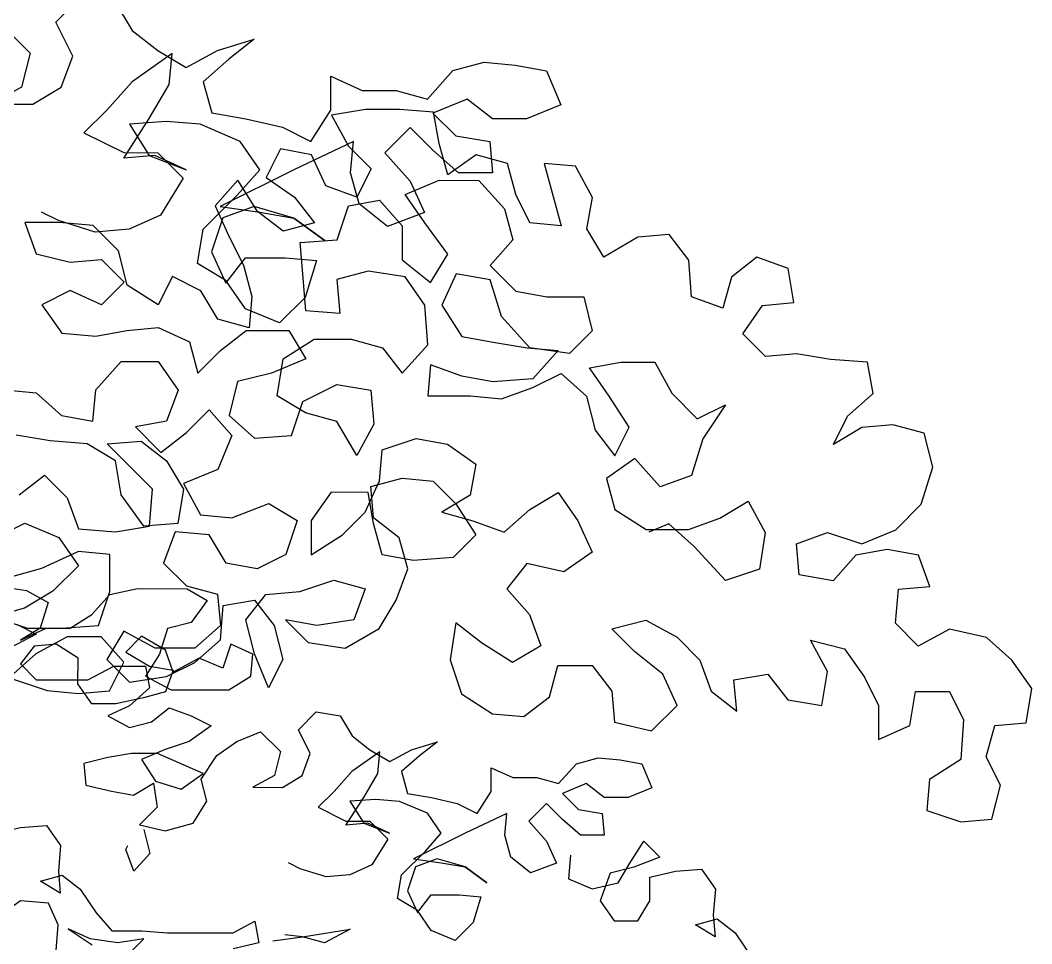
# Model space of a CAD drawing. Header units: millimetres. Extents: x -249630 to 95394, y -188036 to 109963.
# Drawn here: x -72269.6 to -71810.7, y 97832.7 to 98251.8 of the extents above; entities that cross this region are included whole.
import ezdxf

# ---------------------------------------------------------------- set-up
doc = ezdxf.new("R2010")
doc.units = ezdxf.units.MM
doc.layers.add('AHojas', color=86, linetype='Continuous')

# ---------------------------------------------------------------- blocks, each defined once
blk = doc.blocks.new('Arbol_01')
at = {"layer": 'AHojas'}
for p, q in [((0.27213, 2.7926), (0.28552, 2.79053)), ((0.28552, 2.79053), (0.29684, 2.78434)), ((0.32876, 2.78843), (0.34318, 2.79151)), ((0.34318, 2.79151), (0.36892, 2.79148)), ((0.36892, 2.79148), (0.37921, 2.7853)), ((0.31948, 2.77814), (0.32876, 2.78843)), ((0.29684, 2.78434), (0.29271, 2.77096)), ((0.37921, 2.7853), (0.37096, 2.77398)), ((0.30815, 2.77095), (0.31948, 2.77814)), ((0.28035, 2.77303), (0.29064, 2.76787)), ((0.37096, 2.77398), (0.3586, 2.7709)), ((0.2824, 2.76479), (0.29579, 2.77096)), ((0.29271, 2.77096), (0.2824, 2.76479)), ((0.29579, 2.77096), (0.30815, 2.77095)), ((0.3586, 2.7709), (0.35447, 2.75752)), ((0.29064, 2.76787), (0.26901, 2.75657)), ((0.34522, 2.76679), (0.33697, 2.75856)), ((0.35756, 2.75958), (0.34522, 2.76679)), ((0.28961, 2.7617), (0.28239, 2.75244)), ((0.30094, 2.76272), (0.28961, 2.7617)), ((0.31226, 2.7555), (0.30094, 2.76272)), ((0.39155, 2.76263), (0.38742, 2.75028)), ((0.40287, 2.75747), (0.39155, 2.76263)), ((0.33697, 2.75856), (0.34932, 2.75135)), ((0.35447, 2.75752), (0.34726, 2.7462)), ((0.36167, 2.74824), (0.35756, 2.75958)), ((0.40183, 2.74615), (0.40287, 2.75747)), ((0.31224, 2.74211), (0.31226, 2.7555)), ((0.37507, 2.75544), (0.36167, 2.74824)), ((0.38742, 2.75028), (0.37507, 2.75544)), ((0.28239, 2.75244), (0.29062, 2.74419)), ((0.31739, 2.74417), (0.33079, 2.75136)), ((0.33079, 2.75136), (0.34726, 2.75135)), ((0.34726, 2.75135), (0.34931, 2.74002)), ((0.34932, 2.75135), (0.36167, 2.74927)), ((0.34726, 2.7462), (0.36063, 2.73898)), ((0.36167, 2.74927), (0.35754, 2.73795)), ((0.3905, 2.73895), (0.40183, 2.74615)), ((0.29062, 2.74419), (0.31739, 2.74417)), ((0.31944, 2.73181), (0.31224, 2.74211)), ((0.34931, 2.74002), (0.339, 2.73076)), ((0.36063, 2.73898), (0.3905, 2.73895)), ((0.34622, 2.73487), (0.3318, 2.7318)), ((0.35754, 2.73795), (0.34622, 2.73487)), ((0.3318, 2.7318), (0.31944, 2.73181)), ((0.339, 2.73076), (0.32767, 2.72562)), ((0.35032, 2.72251), (0.3596, 2.72971)), ((0.3596, 2.72971), (0.37092, 2.72558)), ((0.42652, 2.71832), (0.43579, 2.72758)), ((0.43579, 2.72758), (0.44815, 2.72551)), ((0.32767, 2.72562), (0.33899, 2.71943)), ((0.37092, 2.72558), (0.38121, 2.72043)), ((0.44815, 2.72551), (0.45431, 2.71521)), ((0.33899, 2.71943), (0.35032, 2.72251)), ((0.38121, 2.72043), (0.36988, 2.7122)), ((0.39459, 2.71218), (0.40695, 2.71731)), ((0.40695, 2.71731), (0.41724, 2.70701)), ((0.43268, 2.70596), (0.42652, 2.71832)), ((0.45431, 2.71521), (0.46357, 2.70799)), ((0.36988, 2.7122), (0.35752, 2.70809)), ((0.38429, 2.70498), (0.39459, 2.71218)), ((0.4852, 2.70797), (0.49859, 2.71208)), ((0.49859, 2.71208), (0.48931, 2.70488)), ((0.34001, 2.70605), (0.32765, 2.704)), ((0.3534, 2.70604), (0.34001, 2.70605)), ((0.35752, 2.70809), (0.34516, 2.70295)), ((0.37707, 2.69572), (0.3534, 2.70604)), ((0.41724, 2.70701), (0.41414, 2.69465)), ((0.42855, 2.69464), (0.43268, 2.70596)), ((0.46872, 2.70696), (0.4543, 2.69668)), ((0.46357, 2.70799), (0.47387, 2.70181)), ((0.46768, 2.69563), (0.46872, 2.70696)), ((0.47387, 2.70181), (0.4852, 2.70797)), ((0.32765, 2.704), (0.31529, 2.70092)), ((0.34516, 2.70295), (0.35235, 2.69162)), ((0.37604, 2.69263), (0.38429, 2.70498)), ((0.48931, 2.70488), (0.48004, 2.69665)), ((0.57065, 2.70069), (0.58198, 2.70377)), ((0.58198, 2.70377), (0.59331, 2.70273)), ((0.59331, 2.70273), (0.60463, 2.70066)), ((0.31529, 2.70092), (0.31631, 2.68959)), ((0.52637, 2.68631), (0.52638, 2.69867)), ((0.52638, 2.69867), (0.5377, 2.69351)), ((0.56138, 2.6904), (0.57065, 2.70069)), ((0.60463, 2.70066), (0.60977, 2.6883)), ((0.36574, 2.68749), (0.37707, 2.69572)), ((0.41414, 2.69465), (0.40281, 2.68849)), ((0.41825, 2.68847), (0.42855, 2.69464)), ((0.4543, 2.69668), (0.44502, 2.68639)), ((0.46046, 2.68328), (0.46768, 2.69563)), ((0.48004, 2.69665), (0.48312, 2.68532)), ((0.35235, 2.69162), (0.36574, 2.68749)), ((0.37912, 2.6813), (0.37604, 2.69263)), ((0.5377, 2.69351), (0.55005, 2.6935)), ((0.55005, 2.6935), (0.56138, 2.6904)), ((0.31631, 2.68959), (0.3297, 2.68649)), ((0.34102, 2.68442), (0.35132, 2.69059)), ((0.35132, 2.69059), (0.35337, 2.67823)), ((0.40281, 2.68849), (0.41825, 2.68847)), ((0.57579, 2.69039), (0.56343, 2.68525)), ((0.58505, 2.68317), (0.57579, 2.69039)), ((0.60977, 2.6883), (0.59741, 2.68316)), ((0.3297, 2.68649), (0.34102, 2.68442)), ((0.44502, 2.68639), (0.43678, 2.67816)), ((0.48312, 2.68532), (0.49547, 2.68325)), ((0.51915, 2.67499), (0.52637, 2.68631)), ((0.56343, 2.68525), (0.57166, 2.677)), ((0.3719, 2.66998), (0.37912, 2.6813)), ((0.45118, 2.66888), (0.46046, 2.68328)), ((0.46664, 2.68225), (0.45325, 2.68123)), ((0.45325, 2.68123), (0.46045, 2.6699)), ((0.479, 2.68121), (0.46664, 2.68225)), ((0.49341, 2.67502), (0.479, 2.68121)), ((0.49547, 2.68325), (0.50885, 2.68015)), ((0.50885, 2.68015), (0.51915, 2.67499)), ((0.55519, 2.68011), (0.54591, 2.67085)), ((0.56342, 2.67186), (0.55519, 2.68011)), ((0.59741, 2.68316), (0.58505, 2.68317)), ((0.35337, 2.67823), (0.3441, 2.66898)), ((0.43678, 2.67816), (0.45118, 2.67094)), ((0.57166, 2.677), (0.58402, 2.67493)), ((0.5006, 2.66471), (0.49341, 2.67502)), ((0.53459, 2.67498), (0.51296, 2.6647)), ((0.53355, 2.66365), (0.53459, 2.67498)), ((0.58402, 2.67493), (0.58504, 2.66361)), ((0.3441, 2.66898), (0.35748, 2.66587)), ((0.35748, 2.66587), (0.3719, 2.66998)), ((0.45118, 2.67094), (0.46354, 2.67093)), ((0.46251, 2.6699), (0.45118, 2.66888)), ((0.46045, 2.6699), (0.47383, 2.66474)), ((0.47383, 2.66474), (0.46251, 2.6699)), ((0.46354, 2.67093), (0.4728, 2.66165)), ((0.54591, 2.67085), (0.55517, 2.66054)), ((0.57268, 2.66362), (0.56342, 2.67186)), ((0.26913, 2.66457), (0.28251, 2.66764)), ((0.28251, 2.66764), (0.2959, 2.66866)), ((0.2959, 2.66866), (0.3031, 2.65836)), ((0.34635, 2.66655), (0.34943, 2.6542)), ((0.4728, 2.66165), (0.46455, 2.64827)), ((0.51296, 2.6647), (0.48618, 2.65134)), ((0.49236, 2.65545), (0.5006, 2.66471)), ((0.53663, 2.65232), (0.53355, 2.66365)), ((0.58504, 2.66361), (0.57268, 2.66362)), ((0.3031, 2.65836), (0.30206, 2.64497)), ((0.33708, 2.65627), (0.33811, 2.65832)), ((0.55517, 2.66054), (0.56031, 2.64921)), ((0.59841, 2.64918), (0.60563, 2.6605)), ((0.60563, 2.6605), (0.61386, 2.65225)), ((0.34119, 2.64494), (0.33708, 2.65627)), ((0.34943, 2.6542), (0.34119, 2.64494)), ((0.47999, 2.64311), (0.49236, 2.65545)), ((0.48618, 2.65134), (0.50059, 2.64927)), ((0.49853, 2.65133), (0.4872, 2.64722)), ((0.51294, 2.6472), (0.49853, 2.65133)), ((0.54692, 2.64408), (0.53663, 2.65232)), ((0.56752, 2.65333), (0.56648, 2.64097)), ((0.61386, 2.65225), (0.60047, 2.64712)), ((0.42748, 2.64625), (0.4213, 2.64934)), ((0.46455, 2.64827), (0.45322, 2.64313)), ((0.4872, 2.64722), (0.48307, 2.63487)), ((0.50059, 2.64927), (0.51294, 2.6472)), ((0.52426, 2.63895), (0.51294, 2.6472)), ((0.51294, 2.6472), (0.52426, 2.63895)), ((0.56031, 2.64921), (0.54692, 2.64408)), ((0.60047, 2.64712), (0.58811, 2.64404)), ((0.59222, 2.63889), (0.59841, 2.64918)), ((0.30206, 2.64497), (0.30308, 2.63364)), ((0.44086, 2.64212), (0.42748, 2.64625)), ((0.45322, 2.64313), (0.44086, 2.64212)), ((0.47792, 2.63075), (0.47999, 2.64311)), ((0.58811, 2.64404), (0.58295, 2.62963)), ((0.6087, 2.64196), (0.62209, 2.64504)), ((0.62209, 2.64504), (0.63547, 2.64606)), ((0.63547, 2.64606), (0.64267, 2.63575)), ((0.29279, 2.63983), (0.30412, 2.64291)), ((0.30308, 2.63364), (0.29279, 2.63983)), ((0.30412, 2.64291), (0.31338, 2.63569)), ((0.56648, 2.64097), (0.57883, 2.63581)), ((0.60869, 2.62961), (0.6087, 2.64196)), ((0.57883, 2.63581), (0.59222, 2.63889)), ((0.64267, 2.63575), (0.64163, 2.62237)), ((0.31338, 2.63569), (0.3216, 2.62333)), ((0.48307, 2.63487), (0.48821, 2.62354)), ((0.48821, 2.62354), (0.49543, 2.6328)), ((0.49543, 2.6328), (0.50984, 2.63279)), ((0.50984, 2.63279), (0.52117, 2.63175)), ((0.28248, 2.62954), (0.26909, 2.62029)), ((0.29689, 2.6285), (0.28248, 2.62954)), ((0.30203, 2.61717), (0.29689, 2.6285)), ((0.48821, 2.62457), (0.47792, 2.63075)), ((0.52117, 2.63175), (0.51704, 2.61836)), ((0.58295, 2.62963), (0.59014, 2.61933)), ((0.6025, 2.61931), (0.60869, 2.62961)), ((0.3216, 2.62333), (0.32983, 2.61406)), ((0.49541, 2.61426), (0.48821, 2.62457)), ((0.64163, 2.62237), (0.64265, 2.61104)), ((0.39264, 2.61297), (0.40397, 2.61914)), ((0.40397, 2.61914), (0.40602, 2.60781)), ((0.51704, 2.61836), (0.50776, 2.6091)), ((0.59014, 2.61933), (0.6025, 2.61931)), ((0.63236, 2.61723), (0.64369, 2.62031)), ((0.64369, 2.62031), (0.65295, 2.61309)), ((0.30099, 2.60379), (0.30203, 2.61717)), ((0.30718, 2.61511), (0.31953, 2.60686)), ((0.3185, 2.60995), (0.30718, 2.61511)), ((0.32983, 2.61406), (0.34528, 2.61404)), ((0.34528, 2.61404), (0.35866, 2.613)), ((0.42868, 2.61088), (0.45339, 2.61497)), ((0.45339, 2.61497), (0.44, 2.60778)), ((0.50776, 2.6091), (0.49541, 2.61426)), ((0.64265, 2.61104), (0.63236, 2.61723)), ((0.35866, 2.613), (0.39264, 2.61297)), ((0.41323, 2.60883), (0.42868, 2.61088)), ((0.42868, 2.61088), (0.41941, 2.61191)), ((0.44, 2.60778), (0.42868, 2.61088)), ((0.65295, 2.61309), (0.66117, 2.60073)), ((0.33291, 2.60787), (0.3185, 2.60995)), ((0.3463, 2.60992), (0.33291, 2.60787)), ((0.33806, 2.60169), (0.3463, 2.60992)), ((0.40602, 2.60781), (0.39263, 2.60473)), ((0.75448, 2.1597), (0.76376, 2.16896)), ((0.77611, 2.16689), (0.78228, 2.15659)), ((0.73492, 2.15869), (0.74521, 2.14838)), ((0.76065, 2.14734), (0.75448, 2.1597)), ((0.78228, 2.15659), (0.79154, 2.14937)), ((0.81317, 2.14935), (0.82656, 2.15346)), ((0.82656, 2.15346), (0.81728, 2.14626)), ((0.74521, 2.14838), (0.74211, 2.13603)), ((0.79669, 2.14834), (0.78226, 2.13805)), ((0.79154, 2.14937), (0.80183, 2.14318)), ((0.79565, 2.13701), (0.79669, 2.14834)), ((0.80183, 2.14318), (0.81317, 2.14935)), ((0.75652, 2.13602), (0.76065, 2.14734)), ((0.81728, 2.14626), (0.80801, 2.13803)), ((0.89862, 2.14207), (0.90995, 2.14514)), ((0.90995, 2.14514), (0.92128, 2.1441)), ((0.92128, 2.1441), (0.9326, 2.14203)), ((0.88935, 2.13178), (0.89862, 2.14207)), ((0.9326, 2.14203), (0.93774, 2.12967)), ((0.78226, 2.13805), (0.77299, 2.12776)), ((0.78843, 2.12466), (0.79565, 2.13701)), ((0.80801, 2.13803), (0.81109, 2.1267)), ((0.85433, 2.12769), (0.85434, 2.14005)), ((0.85434, 2.14005), (0.86567, 2.13489)), ((0.74211, 2.13603), (0.73077, 2.12986)), ((0.74622, 2.12985), (0.75652, 2.13602)), ((0.86567, 2.13489), (0.87802, 2.13488)), ((0.87802, 2.13488), (0.88935, 2.13178)), ((0.73077, 2.12986), (0.74622, 2.12985)), ((0.90376, 2.13176), (0.8914, 2.12663)), ((0.91302, 2.12455), (0.90376, 2.13176)), ((0.93774, 2.12967), (0.92538, 2.12454)), ((0.77299, 2.12776), (0.76474, 2.11953)), ((0.81109, 2.1267), (0.82344, 2.12463)), ((0.84711, 2.11637), (0.85433, 2.12769)), ((0.86692, 2.12802), (0.85456, 2.12597)), ((0.85456, 2.12597), (0.86073, 2.11464)), ((0.87927, 2.12801), (0.86692, 2.12802)), ((0.89163, 2.12697), (0.87927, 2.12801)), ((0.8914, 2.12663), (0.89963, 2.11838)), ((0.89368, 2.11564), (0.89163, 2.12697)), ((0.77915, 2.11025), (0.78843, 2.12466)), ((0.79461, 2.12363), (0.78122, 2.12261)), ((0.78122, 2.12261), (0.78842, 2.11128)), ((0.80696, 2.12259), (0.79461, 2.12363)), ((0.82137, 2.11639), (0.80696, 2.12259)), ((0.82344, 2.12463), (0.83682, 2.12153)), ((0.92538, 2.12454), (0.91302, 2.12455)), ((0.76474, 2.11953), (0.77915, 2.11231)), ((0.83682, 2.12153), (0.84711, 2.11637)), ((0.88316, 2.12149), (0.87388, 2.11223)), ((0.89139, 2.11324), (0.88316, 2.12149)), ((0.89963, 2.11838), (0.91198, 2.11631)), ((0.82857, 2.10609), (0.82137, 2.11639)), ((0.86256, 2.11636), (0.84093, 2.10608)), ((0.86073, 2.11464), (0.86896, 2.1064)), ((0.86152, 2.10503), (0.86256, 2.11636)), ((0.89676, 2.10431), (0.89368, 2.11564)), ((0.91198, 2.11631), (0.913, 2.10498)), ((0.77915, 2.11231), (0.79151, 2.1123)), ((0.79048, 2.11127), (0.77915, 2.11025)), ((0.78842, 2.11128), (0.8018, 2.10612)), ((0.8018, 2.10612), (0.79048, 2.11127)), ((0.79151, 2.1123), (0.80077, 2.10303)), ((0.83601, 2.11364), (0.83086, 2.10334)), ((0.84734, 2.11157), (0.83601, 2.11364)), ((0.85248, 2.10023), (0.84734, 2.11157)), ((0.87388, 2.11223), (0.88314, 2.10192)), ((0.90065, 2.10499), (0.89139, 2.11324)), ((0.90706, 2.11151), (0.89676, 2.10431)), ((0.91838, 2.10841), (0.90706, 2.11151)), ((0.92146, 2.09708), (0.91838, 2.10841)), ((0.93177, 2.1084), (0.93793, 2.08574)), ((0.9431, 2.10736), (0.93177, 2.1084)), ((0.94926, 2.09603), (0.9431, 2.10736)), ((0.84093, 2.10608), (0.81414, 2.09272)), ((0.82033, 2.09683), (0.82857, 2.10609)), ((0.8646, 2.0937), (0.86152, 2.10503)), ((0.86896, 2.1064), (0.8638, 2.09611)), ((0.913, 2.10498), (0.90065, 2.10499)), ((0.80077, 2.10303), (0.79252, 2.08965)), ((0.82056, 2.10232), (0.81231, 2.09306)), ((0.82776, 2.09099), (0.82056, 2.10232)), ((0.83086, 2.10334), (0.84115, 2.09613)), ((0.8638, 2.09611), (0.85248, 2.10023)), ((0.88131, 2.09712), (0.89367, 2.10226)), ((0.88314, 2.10192), (0.88828, 2.09059)), ((0.89367, 2.10226), (0.90808, 2.10224)), ((0.90808, 2.10224), (0.91734, 2.09194)), ((0.80796, 2.08449), (0.82033, 2.09683)), ((0.84115, 2.09613), (0.84835, 2.08685)), ((0.8885, 2.08682), (0.88131, 2.09712)), ((0.9266, 2.08678), (0.92146, 2.09708)), ((0.81231, 2.09306), (0.81745, 2.08173)), ((0.81414, 2.09272), (0.82856, 2.09065)), ((0.8265, 2.09271), (0.81517, 2.0886)), ((0.84091, 2.08857), (0.8265, 2.09271)), ((0.85658, 2.08067), (0.86071, 2.09302)), ((0.86071, 2.09302), (0.87204, 2.09507)), ((0.87489, 2.08545), (0.8646, 2.0937)), ((0.87204, 2.09507), (0.88027, 2.08579)), ((0.94719, 2.0847), (0.94926, 2.09603)), ((0.75545, 2.08762), (0.74927, 2.09072)), ((0.79252, 2.08965), (0.78119, 2.08451)), ((0.83702, 2.08377), (0.82776, 2.09099)), ((0.82856, 2.09065), (0.84091, 2.08857)), ((0.88828, 2.09059), (0.87489, 2.08545)), ((0.91734, 2.09194), (0.92042, 2.08061)), ((0.74332, 2.08695), (0.74743, 2.07562)), ((0.75568, 2.08694), (0.74332, 2.08695)), ((0.76883, 2.08349), (0.75545, 2.08762)), ((0.76803, 2.0859), (0.75568, 2.08694)), ((0.77729, 2.07662), (0.76803, 2.0859)), ((0.81517, 2.0886), (0.81104, 2.07625)), ((0.84835, 2.08685), (0.83702, 2.08377)), ((0.85223, 2.08033), (0.84091, 2.08857)), ((0.84091, 2.08857), (0.85223, 2.08033)), ((0.88027, 2.08579), (0.88025, 2.07344)), ((0.89673, 2.07548), (0.8885, 2.08682)), ((0.93793, 2.08574), (0.9266, 2.08678)), ((0.78119, 2.08451), (0.76883, 2.08349)), ((0.80589, 2.07213), (0.80796, 2.08449)), ((0.81745, 2.08173), (0.82259, 2.07143)), ((0.95336, 2.0744), (0.94719, 2.0847)), ((0.96573, 2.0816), (0.95336, 2.0744)), ((0.97705, 2.08262), (0.96573, 2.0816)), ((0.98425, 2.07334), (0.97705, 2.08262)), ((0.84319, 2.07965), (0.85658, 2.08067)), ((0.84421, 2.06832), (0.84319, 2.07965)), ((0.92042, 2.08061), (0.91217, 2.07135)), ((0.74743, 2.07562), (0.75978, 2.07252)), ((0.78037, 2.06426), (0.77729, 2.07662)), ((0.81104, 2.07625), (0.81618, 2.06491)), ((0.81618, 2.06491), (0.82339, 2.07418)), ((0.82339, 2.07418), (0.83781, 2.07416)), ((0.83781, 2.07416), (0.84913, 2.07312)), ((0.89054, 2.06519), (0.89673, 2.07548)), ((1.00896, 2.07435), (0.99969, 2.06715)), ((1.02029, 2.07022), (1.00896, 2.07435)), ((0.75978, 2.07252), (0.77111, 2.07354)), ((0.77111, 2.07354), (0.77934, 2.06529)), ((0.81618, 2.06594), (0.80589, 2.07213)), ((0.82259, 2.07143), (0.82567, 2.0601)), ((0.84913, 2.07312), (0.845, 2.05974)), ((0.88025, 2.07344), (0.89054, 2.06519)), ((0.91217, 2.07135), (0.92143, 2.06207)), ((0.98527, 2.05996), (0.98425, 2.07334)), ((0.79684, 2.06734), (0.79169, 2.05704)), ((0.80714, 2.06218), (0.79684, 2.06734)), ((0.84523, 2.05494), (0.84421, 2.06832)), ((0.86789, 2.06933), (0.85656, 2.06625)), ((0.88128, 2.06726), (0.86789, 2.06933)), ((0.88848, 2.05695), (0.88128, 2.06726)), ((0.89981, 2.06827), (0.89465, 2.05695)), ((0.91217, 2.0662), (0.89981, 2.06827)), ((0.99969, 2.06715), (0.99659, 2.05583)), ((1.02234, 2.05786), (1.02029, 2.07022)), ((0.77934, 2.06529), (0.77109, 2.05706)), ((0.79169, 2.05704), (0.78037, 2.06426)), ((0.82338, 2.05564), (0.81618, 2.06594)), ((0.85656, 2.06625), (0.85758, 2.05389)), ((0.91627, 2.05281), (0.91217, 2.0662)), ((0.75977, 2.06222), (0.74947, 2.05708)), ((0.77109, 2.05706), (0.75977, 2.06222)), ((0.81331, 2.05188), (0.80714, 2.06218)), ((0.82567, 2.0601), (0.82463, 2.04878)), ((0.845, 2.05974), (0.83573, 2.05048)), ((0.92143, 2.06207), (0.93276, 2.06)), ((0.93276, 2.06), (0.94614, 2.05999)), ((0.94614, 2.05999), (0.94922, 2.04763)), ((0.99659, 2.05583), (0.98527, 2.05996)), ((0.74947, 2.05708), (0.75667, 2.04678)), ((0.88949, 2.04254), (0.88848, 2.05695)), ((0.89465, 2.05695), (0.90185, 2.04562)), ((1.00379, 2.04655), (1.01101, 2.05684)), ((1.01101, 2.05684), (1.02234, 2.05786)), ((0.83573, 2.05048), (0.82338, 2.05564)), ((0.85758, 2.05389), (0.84523, 2.05494)), ((0.92656, 2.04147), (0.91627, 2.05281)), ((0.78035, 2.04779), (0.79168, 2.04881)), ((0.79168, 2.04881), (0.803, 2.04365)), ((0.82463, 2.04878), (0.81331, 2.05188)), ((0.75667, 2.04678), (0.76902, 2.04574)), ((0.76902, 2.04574), (0.78035, 2.04779)), ((0.81432, 2.04055), (0.8236, 2.04775)), ((0.8236, 2.04775), (0.83904, 2.04773)), ((0.83904, 2.04773), (0.84521, 2.03743)), ((0.90185, 2.04562), (0.91318, 2.04355)), ((0.94922, 2.04763), (0.94097, 2.0394)), ((1.01202, 2.03831), (1.00379, 2.04655)), ((0.803, 2.04365), (0.80608, 2.03232)), ((0.83697, 2.03744), (0.84831, 2.04464)), ((0.84831, 2.04464), (0.86169, 2.04462)), ((0.86169, 2.04462), (0.87302, 2.04152)), ((0.87302, 2.04152), (0.88022, 2.03225)), ((0.88022, 2.03225), (0.88949, 2.04254)), ((0.91318, 2.04355), (0.92553, 2.04148)), ((0.92553, 2.04148), (0.93686, 2.04044)), ((0.94097, 2.0394), (0.92656, 2.04147)), ((0.80608, 2.03232), (0.81432, 2.04055)), ((0.84521, 2.03743), (0.83285, 2.03229)), ((0.8349, 2.02405), (0.83697, 2.03744)), ((0.93686, 2.04044), (0.92758, 2.03015)), ((1.02335, 2.03933), (1.01202, 2.03831)), ((1.0357, 2.03726), (1.02335, 2.03933)), ((0.76901, 2.02617), (0.77828, 2.03646)), ((0.77828, 2.03646), (0.79167, 2.03645)), ((0.79167, 2.03645), (0.79887, 2.02615)), ((0.89052, 2.03533), (0.88948, 2.024)), ((0.90184, 2.0312), (0.89052, 2.03533)), ((0.94818, 2.03425), (0.95951, 2.0363)), ((0.95538, 2.02394), (0.94818, 2.03425)), ((0.95951, 2.0363), (0.97186, 2.03629)), ((0.97186, 2.03629), (0.97803, 2.02495)), ((1.04909, 2.03621), (1.0357, 2.03726)), ((1.05114, 2.02489), (1.04909, 2.03621)), ((0.83285, 2.03229), (0.82049, 2.02922)), ((0.91316, 2.02913), (0.90184, 2.0312)), ((0.92758, 2.03015), (0.91316, 2.02913)), ((0.92758, 2.02706), (0.93788, 2.0322)), ((0.93788, 2.0322), (0.94714, 2.02395)), ((0.82049, 2.02922), (0.81739, 2.01686)), ((0.84417, 2.02199), (0.85653, 2.02815)), ((0.85653, 2.02815), (0.86888, 2.02608)), ((0.91625, 2.02295), (0.92758, 2.02706)), ((0.73606, 2.0262), (0.74738, 2.02516)), ((0.74738, 2.02516), (0.75664, 2.01692)), ((0.76797, 2.01485), (0.76901, 2.02617)), ((0.79887, 2.02615), (0.79474, 2.01482)), ((0.84519, 2.01787), (0.8349, 2.02405)), ((0.86888, 2.02608), (0.8699, 2.01373)), ((0.88948, 2.024), (0.90492, 2.02399)), ((0.90492, 2.02399), (0.91625, 2.02295)), ((0.94714, 2.02395), (0.95022, 2.01159)), ((0.96257, 2.01261), (0.95538, 2.02394)), ((0.97803, 2.02495), (0.98729, 2.01568)), ((1.04186, 2.01666), (1.05114, 2.02489)), ((0.84004, 2.00963), (0.84417, 2.02199)), ((0.98729, 2.01568), (0.99759, 2.02082)), ((0.99759, 2.02082), (0.98934, 2.00847)), ((0.75664, 2.01692), (0.76797, 2.01485)), ((0.80194, 2.0107), (0.81019, 2.01893)), ((0.81019, 2.01893), (0.81841, 2.00965)), ((0.81739, 2.01686), (0.82665, 2.00862)), ((0.85652, 2.01477), (0.84519, 2.01787)), ((1.0367, 2.00636), (1.04186, 2.01666)), ((0.79474, 2.01482), (0.78341, 2.01277)), ((0.78341, 2.01277), (0.79267, 2.0035)), ((0.86371, 2.0024), (0.85652, 2.01477)), ((0.8699, 2.01373), (0.86371, 2.0024)), ((0.95742, 2.00232), (0.96257, 2.01261)), ((1.04701, 2.01253), (1.0367, 2.00636)), ((1.05833, 2.01355), (1.04701, 2.01253)), ((1.06966, 2.01045), (1.05833, 2.01355)), ((0.75251, 2.00765), (0.74016, 2.00973)), ((0.79267, 2.0035), (0.80194, 2.0107)), ((0.81841, 2.00965), (0.81326, 1.9973)), ((0.82665, 2.00862), (0.84004, 2.00963)), ((0.87298, 2.00446), (0.88534, 2.00856)), ((0.88534, 2.00856), (0.89667, 2.00649)), ((0.95022, 2.01159), (0.95742, 2.00232)), ((0.98934, 2.00847), (0.98521, 1.99509)), ((1.07274, 1.99809), (1.06966, 2.01045)), ((0.7659, 2.00661), (0.75251, 2.00765)), ((0.77619, 2.00043), (0.7659, 2.00661)), ((0.77311, 2.00661), (0.78546, 2.00762)), ((0.78957, 1.99012), (0.77311, 2.00661)), ((0.78546, 2.00762), (0.79472, 2.00041)), ((0.87194, 1.99313), (0.87298, 2.00446)), ((0.89667, 2.00649), (0.90696, 1.99928)), ((0.96462, 2.00128), (0.95432, 1.99408)), ((0.97388, 1.99098), (0.96462, 2.00128)), ((0.77824, 1.98807), (0.77619, 2.00043)), ((0.79472, 2.00041), (0.80089, 1.99011)), ((0.81326, 1.9973), (0.80089, 1.99217)), ((0.90696, 1.99928), (0.90489, 1.98795)), ((1.0686, 1.98471), (1.07274, 1.99809)), ((0.74117, 1.9881), (0.75044, 1.9953)), ((0.75044, 1.9953), (0.75867, 1.98706)), ((0.86885, 1.99107), (0.88018, 1.99415)), ((0.88018, 1.99415), (0.89151, 1.99311)), ((0.95432, 1.99408), (0.9574, 1.98275)), ((0.98521, 1.99509), (0.97388, 1.99098)), ((0.78852, 1.97673), (0.78957, 1.99012)), ((0.80089, 1.99011), (0.79882, 1.97775)), ((0.80089, 1.99217), (0.80706, 1.98083)), ((0.86678, 1.98181), (0.87194, 1.99313)), ((0.86987, 1.97975), (0.86885, 1.99107)), ((0.89151, 1.99311), (0.89974, 1.98487)), ((0.75867, 1.98706), (0.76278, 1.97573)), ((0.78646, 1.97673), (0.77824, 1.98807)), ((0.85443, 1.98903), (0.84722, 1.97874)), ((0.86782, 1.98901), (0.85443, 1.98903)), ((0.86987, 1.97769), (0.86782, 1.98901)), ((0.90489, 1.98795), (0.89459, 1.98178)), ((0.92651, 1.98278), (0.93681, 1.98895)), ((0.93681, 1.98895), (0.94401, 1.97865)), ((0.81839, 1.97979), (0.83178, 1.98493)), ((0.83178, 1.98493), (0.84207, 1.97874)), ((0.89974, 1.98487), (0.90693, 1.97353)), ((0.91723, 1.97455), (0.92651, 1.98278)), ((0.9574, 1.98275), (0.96872, 1.97554)), ((0.99549, 1.97963), (1.00579, 1.9858)), ((1.00579, 1.9858), (1.01196, 1.97447)), ((1.05933, 1.97545), (1.0686, 1.98471)), ((0.80706, 1.98083), (0.81839, 1.97979)), ((0.84207, 1.97874), (0.83794, 1.96639)), ((0.84722, 1.97874), (0.84721, 1.96638)), ((0.85854, 1.97358), (0.86678, 1.98181)), ((0.87913, 1.97253), (0.86987, 1.97975)), ((0.89459, 1.98178), (0.90591, 1.97868)), ((0.90591, 1.97868), (0.91723, 1.97455)), ((0.94401, 1.97865), (0.94915, 1.96732)), ((0.98416, 1.97552), (0.99549, 1.97963)), ((0.73292, 1.97266), (0.74322, 1.9778)), ((0.74322, 1.9778), (0.75557, 1.97264)), ((0.76278, 1.97573), (0.77617, 1.97468)), ((0.77617, 1.97468), (0.78852, 1.97673)), ((0.79882, 1.97775), (0.78646, 1.97673)), ((0.87295, 1.96636), (0.86987, 1.97769)), ((0.96872, 1.97554), (0.98416, 1.97552)), ((0.97696, 1.97759), (0.96975, 1.97451)), ((0.98622, 1.96934), (0.97696, 1.97759)), ((1.04697, 1.97032), (1.05933, 1.97545)), ((0.75557, 1.97264), (0.76277, 1.96234)), ((0.79779, 1.97466), (0.79366, 1.96334)), ((0.81014, 1.97362), (0.79779, 1.97466)), ((0.81631, 1.96332), (0.81014, 1.97362)), ((0.84721, 1.96638), (0.85854, 1.97358)), ((0.88221, 1.9612), (0.87913, 1.97253)), ((0.90693, 1.97353), (0.89869, 1.9653)), ((1.01196, 1.97447), (1.00989, 1.96108)), ((1.02329, 1.97034), (1.03462, 1.97445)), ((1.03462, 1.97445), (1.04697, 1.97032)), ((0.99753, 1.95698), (0.98622, 1.96934)), ((1.0243, 1.95901), (1.02329, 1.97034)), ((1.05623, 1.96825), (1.0449, 1.9662)), ((1.06756, 1.96618), (1.05623, 1.96825)), ((0.76277, 1.96749), (0.74938, 1.96132)), ((0.7741, 1.96645), (0.76277, 1.96749)), ((0.77409, 1.95306), (0.7741, 1.96645)), ((0.83794, 1.96639), (0.82764, 1.96125)), ((0.88427, 1.96429), (0.87295, 1.96636)), ((0.89869, 1.9653), (0.88427, 1.96429)), ((0.94915, 1.96732), (0.93884, 1.96012)), ((1.0449, 1.9662), (1.03666, 1.95694)), ((1.07167, 1.95485), (1.06756, 1.96618)), ((0.74938, 1.96132), (0.73805, 1.95824)), ((0.76277, 1.96234), (0.75349, 1.95308)), ((0.79366, 1.96334), (0.80189, 1.9551)), ((0.82764, 1.96125), (0.81631, 1.96332)), ((0.87808, 1.94988), (0.88221, 1.9612)), ((0.92546, 1.96322), (0.91824, 1.95396)), ((0.93884, 1.96012), (0.92546, 1.96322)), ((1.00989, 1.96108), (0.99753, 1.95698)), ((0.84308, 1.953), (0.85544, 1.95711)), ((0.85544, 1.95711), (0.86676, 1.95401)), ((1.03666, 1.95694), (1.0243, 1.95901)), ((0.75349, 1.95308), (0.74319, 1.94691)), ((0.76996, 1.94071), (0.77409, 1.95306)), ((0.80189, 1.9551), (0.81321, 1.952)), ((0.83072, 1.95198), (0.84308, 1.953)), ((0.86676, 1.95401), (0.86263, 1.94268)), ((0.91824, 1.95396), (0.92647, 1.94469)), ((1.0593, 1.94147), (1.06034, 1.95383)), ((1.06034, 1.95383), (1.07167, 1.95485)), ((0.81321, 1.952), (0.81423, 1.94067)), ((0.81527, 1.94788), (0.8266, 1.94992)), ((0.8235, 1.94272), (0.83072, 1.95198)), ((0.8266, 1.94992), (0.8338, 1.94065)), ((0.87189, 1.93959), (0.87808, 1.94988)), ((0.74319, 1.94691), (0.73186, 1.94383)), ((0.81423, 1.93552), (0.81527, 1.94788)), ((0.73186, 1.94383), (0.74421, 1.9397)), ((0.82658, 1.93036), (0.8235, 1.94272)), ((0.83792, 1.94271), (0.84615, 1.93446)), ((0.84924, 1.94064), (0.83792, 1.94271)), ((0.86263, 1.94268), (0.84924, 1.94064)), ((0.92647, 1.94469), (0.93058, 1.93335)), ((0.95633, 1.93951), (0.96869, 1.94259)), ((0.96869, 1.94259), (0.98001, 1.9364)), ((0.74421, 1.9397), (0.75657, 1.93969)), ((0.75657, 1.93969), (0.76996, 1.94071)), ((0.77922, 1.93864), (0.77303, 1.92835)), ((0.79054, 1.93245), (0.77922, 1.93864)), ((0.81423, 1.94067), (0.80496, 1.93244)), ((0.8338, 1.94065), (0.83687, 1.92829)), ((0.85953, 1.93239), (0.87189, 1.93959)), ((0.8997, 1.94162), (0.89763, 1.92824)), ((0.90896, 1.9344), (0.8997, 1.94162)), ((0.96456, 1.93126), (0.95633, 1.93951)), ((1.06753, 1.93323), (1.0593, 1.94147)), ((1.07886, 1.9394), (1.06753, 1.93323)), ((1.09224, 1.9363), (1.07886, 1.9394)), ((0.75863, 1.9366), (0.74729, 1.93043)), ((0.77098, 1.93659), (0.75863, 1.9366)), ((0.77921, 1.92732), (0.77098, 1.93659)), ((0.80495, 1.92729), (0.81423, 1.93552)), ((0.98001, 1.9364), (0.98824, 1.92815)), ((1.0284, 1.93532), (1.04075, 1.93222)), ((1.03457, 1.92399), (1.0284, 1.93532)), ((1.1015, 1.92805), (1.09224, 1.9363)), ((0.80496, 1.93244), (0.79054, 1.93245)), ((0.84615, 1.93446), (0.85953, 1.93239)), ((0.92028, 1.92719), (0.90896, 1.9344)), ((0.93058, 1.93335), (0.92028, 1.92719)), ((0.97485, 1.92302), (0.96456, 1.93126)), ((1.04075, 1.93222), (1.04795, 1.92192)), ((0.74729, 1.93043), (0.73802, 1.9222)), ((0.77303, 1.92835), (0.78126, 1.92011)), ((0.77405, 1.91702), (0.77921, 1.92732)), ((0.79465, 1.92215), (0.80495, 1.92729)), ((0.83172, 1.918), (0.82658, 1.93036)), ((0.83687, 1.92829), (0.83172, 1.918)), ((0.89763, 1.92824), (0.90173, 1.91588)), ((0.98824, 1.92815), (0.99235, 1.91682)), ((1.1087, 1.91775), (1.1015, 1.92805)), ((0.93365, 1.91482), (0.93675, 1.92614)), ((0.93675, 1.92614), (0.94911, 1.92613)), ((0.94911, 1.92613), (0.95631, 1.91686)), ((1.0325, 1.91164), (1.03457, 1.92399)), ((0.73905, 1.92117), (0.7514, 1.91704)), ((0.78126, 1.92011), (0.79465, 1.92215)), ((0.97999, 1.91169), (0.97485, 1.92302)), ((1.00059, 1.92093), (1.01295, 1.92298)), ((1.00161, 1.90961), (1.00059, 1.92093)), ((1.01295, 1.92298), (1.02014, 1.91371)), ((1.04795, 1.92192), (1.05309, 1.91162)), ((0.7514, 1.91704), (0.76273, 1.916)), ((0.76273, 1.916), (0.77405, 1.91702)), ((0.95631, 1.91686), (0.95733, 1.90553)), ((0.99235, 1.91682), (1.00161, 1.90961)), ((1.06441, 1.9044), (1.06648, 1.91676)), ((1.06648, 1.91676), (1.07884, 1.91674)), ((1.07884, 1.91674), (1.08398, 1.90644)), ((1.10663, 1.90539), (1.1087, 1.91775)), ((0.90173, 1.91588), (0.91305, 1.90866)), ((0.92438, 1.90762), (0.93365, 1.91482)), ((1.02014, 1.91371), (1.0325, 1.91164)), ((0.97071, 1.90243), (0.97999, 1.91169)), ((1.05309, 1.91162), (1.05308, 1.89926)), ((0.91305, 1.90866), (0.92438, 1.90762)), ((0.95733, 1.90553), (0.97071, 1.90243)), ((1.08398, 1.90644), (1.08294, 1.89203)), ((1.0953, 1.90437), (1.10663, 1.90539)), ((1.05308, 1.89926), (1.06441, 1.9044)), ((1.0922, 1.89305), (1.0953, 1.90437)), ((1.08294, 1.89203), (1.0716, 1.88483)), ((1.09734, 1.88275), (1.0922, 1.89305)), ((1.0716, 1.88483), (1.07056, 1.87351)), ((1.09424, 1.87039), (1.09734, 1.88275)), ((1.07056, 1.87351), (1.08291, 1.86938)), ((1.08291, 1.86938), (1.09424, 1.87039))]:
    blk.add_line(p, q, dxfattribs=at)

msp = doc.modelspace()

# ---------------------------------------------------------------- block references
for p, xscale, yscale, zscale in [((-73196.564, 95551.303), 1250, 1250, 1250), ((-72516.569, 95551.303), 875, 875, 875)]:
    msp.add_blockref('Arbol_01', p, dxfattribs=dict(xscale=xscale, yscale=yscale, zscale=zscale))

doc.saveas('drawing.dxf')
